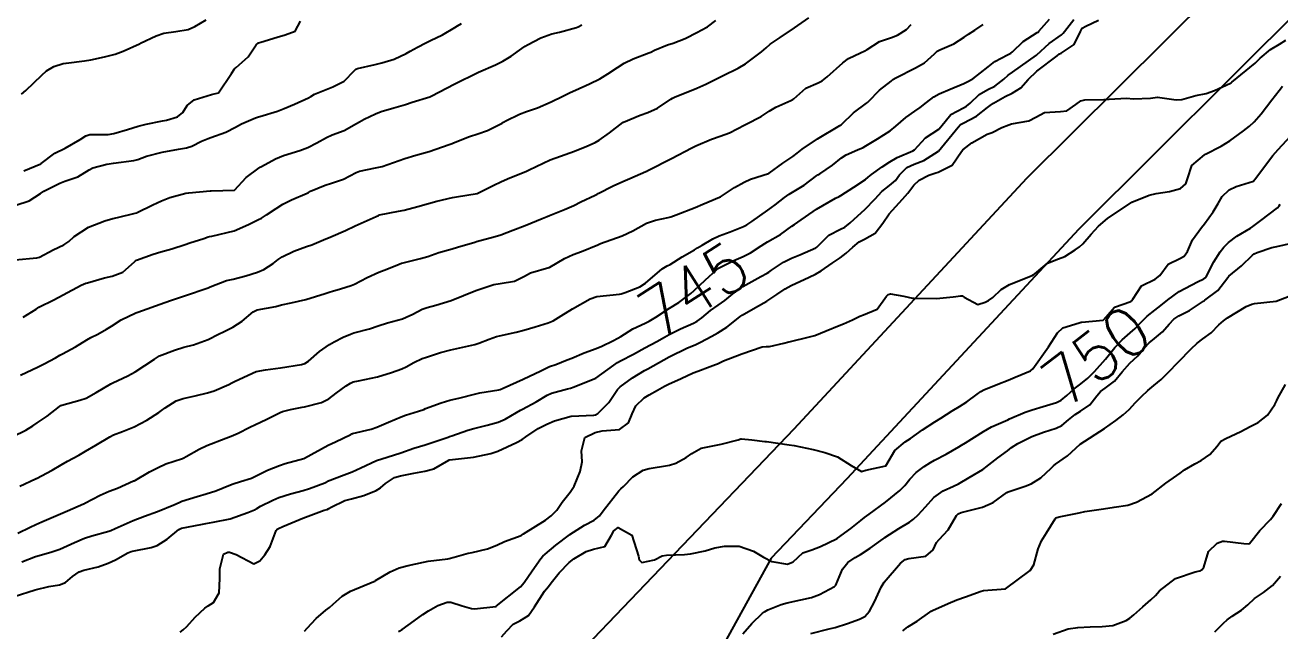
# Model space of a CAD drawing. Header units: metres. Extents: x 318500 to 325275, y 7408834 to 7428799.
# Drawn here: x 322176.2 to 322279.6, y 7417310.6 to 7417360.6 of the extents above; entities that cross this region are included whole.
import ezdxf
from ezdxf.enums import TextEntityAlignment as Align

# ---------------------------------------------------------------- set-up
doc = ezdxf.new("R2010")
doc.units = ezdxf.units.M
doc.header["$MEASUREMENT"] = 0
for name, color, linetype in [('Cotas', 45, 'Continuous'), ('Curvas de Nivel 1m', 11, 'Continuous'), ('Curvas de Nivel 5m', 15, 'Continuous'), ('Vias Primárias', 230, 'Continuous')]:
    doc.layers.add(name, color=color, linetype=linetype)
doc.styles.add('Style-STANDARD', font='STANDARD.shx')

msp = doc.modelspace()

# ---------------------------------------------------------------- linework, layer by layer
at = {"layer": 'Curvas de Nivel 1m', "flags": 128}
for points, elevation in [([(322175.26, 7417313.47), (322176.98, 7417314.03), (322178.12, 7417314.28), (322178.98, 7417314.43), (322179.48, 7417314.63), (322180.06, 7417315.12), (322180.62, 7417315.49), (322181, 7417315.63), (322182.17, 7417315.92), (322183.01, 7417316.21), (322183.6, 7417316.48), (322184.63, 7417317.06), (322184.9, 7417317.18), (322185.02, 7417317.21), (322186.56, 7417317.5), (322187.03, 7417317.66), (322187.86, 7417318.2), (322188.84, 7417319), (322189.05, 7417319.1), (322190.64, 7417319.4), (322191.05, 7417319.47), (322191.67, 7417319.58), (322193.06, 7417319.88), (322194.53, 7417320.4), (322195.07, 7417320.62), (322195.25, 7417320.73), (322195.56, 7417320.92), (322196.58, 7417321.41), (322197.08, 7417321.62), (322198.03, 7417321.94), (322199.09, 7417322.21), (322199.6, 7417322.36), (322200.86, 7417322.84), (322201.03, 7417322.92), (322201.1, 7417322.96), (322202.45, 7417323.49), (322203.11, 7417323.75), (322203.85, 7417324.08), (322205.13, 7417324.67), (322205.22, 7417324.7), (322205.49, 7417324.78), (322207.14, 7417325.32), (322208.21, 7417325.68), (322209.14, 7417325.98), (322211.05, 7417326.61), (322211.15, 7417326.65), (322211.33, 7417326.71), (322212.67, 7417327.18), (322213.16, 7417327.31), (322214.25, 7417327.58), (322215.17, 7417327.84), (322215.74, 7417328.09), (322216.68, 7417328.64), (322216.99, 7417328.82), (322217.18, 7417328.92), (322218.3, 7417329.5), (322219.2, 7417330.06), (322219.57, 7417330.23), (322220.88, 7417330.58), (322221.14, 7417330.65), (322221.21, 7417330.67), (322221.35, 7417330.72), (322223.22, 7417331.47), (322224.69, 7417332.53), (322225.01, 7417332.75), (322225.24, 7417332.88), (322226.31, 7417333.45), (322227.25, 7417333.96), (322228.24, 7417334.49), (322228.89, 7417334.85), (322229.27, 7417335.07), (322230.19, 7417335.54), (322231.28, 7417336), (322231.58, 7417336.15), (322231.96, 7417336.43), (322232.68, 7417337.04), (322233.31, 7417337.47), (322233.86, 7417337.86), (322234.5, 7417338.4), (322235.33, 7417339.01), (322236.82, 7417339.85), (322237.34, 7417340.12), (322237.49, 7417340.21), (322237.69, 7417340.36), (322238.68, 7417341.02), (322239.36, 7417341.35), (322240.05, 7417341.64), (322241.37, 7417342.21), (322241.43, 7417342.25), (322241.5, 7417342.31), (322242.44, 7417343.24), (322243.39, 7417343.73), (322243.75, 7417343.92), (322244.19, 7417344.27), (322244.83, 7417344.84), (322245.41, 7417345.35), (322246.24, 7417346.25), (322246.81, 7417346.86), (322247.44, 7417347.33), (322247.92, 7417347.75), (322248.26, 7417348.22), (322248.85, 7417348.82), (322249.46, 7417349.1), (322250.27, 7417349.39), (322251.46, 7417350.18), (322253.09, 7417352.16), (322253.29, 7417352.37), (322253.51, 7417352.49), (322254.6, 7417353.05), (322255.52, 7417353.77), (322255.72, 7417353.93), (322256.02, 7417354.12), (322256.97, 7417354.67), (322257.54, 7417354.96), (322258.25, 7417355.39), (322258.86, 7417356.08), (322259.57, 7417356.76), (322261.27, 7417358.04), (322261.45, 7417358.18), (322261.58, 7417358.26), (322262.65, 7417358.97), (322263.17, 7417360.02), (322263.33, 7417360.3), (322263.62, 7417360.48), (322264.67, 7417360.96)], 746), ([(322175.4, 7417345.72), (322176.5, 7417346.07), (322177.41, 7417346.67), (322177.7, 7417346.88), (322178.24, 7417347.15), (322179.03, 7417347.54), (322179.43, 7417347.69), (322180.51, 7417348.05), (322181.44, 7417348.63), (322181.75, 7417348.8), (322182.89, 7417349.09), (322183.45, 7417349.17), (322185.11, 7417349.4), (322185.45, 7417349.49), (322186.16, 7417349.75), (322187.46, 7417350.1), (322188.79, 7417350.34), (322189.46, 7417350.45), (322189.9, 7417350.57), (322190.71, 7417350.99), (322191.24, 7417351.22), (322191.47, 7417351.29), (322192.7, 7417351.75), (322193.49, 7417352.15), (322194.01, 7417352.42), (322195.15, 7417352.93), (322195.41, 7417353.01), (322195.5, 7417353.03), (322196.96, 7417353.46), (322197.51, 7417353.68), (322198.36, 7417354.04), (322199.53, 7417354.57), (322199.71, 7417354.68), (322200.03, 7417354.86), (322201.54, 7417355.46), (322202.45, 7417355.93), (322203.32, 7417356.82), (322203.43, 7417356.94), (322203.55, 7417356.99), (322205.03, 7417357.32), (322205.56, 7417357.44), (322206.59, 7417357.74), (322207.57, 7417358.23), (322207.91, 7417358.42), (322208.5, 7417358.75), (322209.21, 7417359.11), (322209.59, 7417359.28), (322210.57, 7417359.75), (322211.6, 7417360.36), (322211.82, 7417360.49), (322212.13, 7417360.7)], 738), ([(322175.55, 7417318.68), (322176.58, 7417319.17), (322177.05, 7417319.41), (322177.53, 7417319.63), (322179.06, 7417320.29), (322179.64, 7417320.54), (322180.98, 7417321.11), (322181.04, 7417321.14), (322181.07, 7417321.15), (322182.34, 7417321.83), (322183.09, 7417322.15), (322183.76, 7417322.4), (322185.1, 7417322.99), (322185.15, 7417323.01), (322185.25, 7417323.06), (322186.42, 7417323.73), (322187.12, 7417324.1), (322187.75, 7417324.39), (322189.13, 7417324.85), (322189.24, 7417324.89), (322189.44, 7417325), (322190.5, 7417325.62), (322191.14, 7417325.92), (322192.7, 7417326.51), (322193.15, 7417326.69), (322193.71, 7417326.94), (322194.68, 7417327.41), (322195.16, 7417327.65), (322196.03, 7417328.05), (322197.18, 7417328.63), (322197.37, 7417328.71), (322198.05, 7417328.89), (322198.99, 7417329.07), (322199.18, 7417329.1), (322200.59, 7417329.45), (322201.19, 7417329.76), (322201.81, 7417330.23), (322202.64, 7417330.83), (322202.98, 7417331.05), (322203.21, 7417331.15), (322203.64, 7417331.24), (322205.22, 7417331.58), (322206.37, 7417331.92), (322207.22, 7417332.23), (322207.58, 7417332.4), (322208.22, 7417332.75), (322208.9, 7417333.08), (322209.24, 7417333.2), (322210.4, 7417333.57), (322211.25, 7417333.8), (322212, 7417333.95), (322213.25, 7417334.24), (322213.58, 7417334.35), (322214.41, 7417334.67), (322215.03, 7417334.89), (322215.26, 7417334.96), (322216.65, 7417335.26), (322217.27, 7417335.41), (322218.2, 7417335.69), (322219.28, 7417336.03), (322219.69, 7417336.19), (322220.36, 7417336.59), (322221.3, 7417337.18), (322222.74, 7417338), (322223.31, 7417338.2), (322225.18, 7417338.39), (322225.31, 7417338.42), (322225.64, 7417338.52), (322226.85, 7417338.98), (322227.32, 7417339.29), (322228.69, 7417340.48), (322229.11, 7417340.71), (322229.35, 7417340.83), (322230.34, 7417341.47), (322231.36, 7417342.05), (322231.61, 7417342.19), (322231.98, 7417342.43), (322232.85, 7417342.95), (322233.38, 7417343.19), (322234.28, 7417343.52), (322235.39, 7417343.95), (322235.68, 7417344.1), (322236.08, 7417344.38), (322237.41, 7417345.31), (322238.01, 7417345.75), (322238.77, 7417346.35), (322239.15, 7417346.62), (322239.43, 7417346.78), (322240.39, 7417347.37), (322241.45, 7417348.16), (322241.53, 7417348.22), (322241.68, 7417348.31), (322242.74, 7417349.02), (322243.47, 7417349.62), (322243.87, 7417349.88), (322244.78, 7417350.27), (322245.27, 7417350.48), (322245.48, 7417350.6), (322246.45, 7417351.2), (322247.5, 7417351.86), (322247.95, 7417352.22), (322248.78, 7417352.94), (322249.52, 7417353.47), (322249.95, 7417353.77), (322250.48, 7417354.19), (322251.08, 7417354.64), (322251.54, 7417354.89), (322252.43, 7417355.28), (322253.55, 7417355.74), (322253.83, 7417355.88), (322254.29, 7417356.14), (322255.57, 7417357.12), (322256.13, 7417357.56), (322257.16, 7417358.1), (322257.44, 7417358.24), (322257.58, 7417358.37), (322258.46, 7417359.22), (322259.61, 7417359.94), (322259.68, 7417359.99), (322259.75, 7417360.07), (322260.62, 7417361.06)], 744), ([(322175.76, 7417331.72), (322177.22, 7417332.4), (322177.73, 7417332.65), (322178.66, 7417333.15), (322179.02, 7417333.35), (322179.23, 7417333.46), (322180.32, 7417334.04), (322181.25, 7417334.61), (322181.56, 7417334.8), (322182.14, 7417335.1), (322182.86, 7417335.49), (322183.27, 7417335.75), (322184.08, 7417336.27), (322185.29, 7417336.84), (322185.44, 7417336.9), (322185.83, 7417337.05), (322187.3, 7417337.56), (322188.13, 7417337.85), (322189.3, 7417338.24), (322191.24, 7417338.92), (322191.31, 7417338.94), (322191.4, 7417338.98), (322192.77, 7417339.5), (322193.32, 7417339.63), (322194.36, 7417339.9), (322195.33, 7417340.2), (322195.83, 7417340.41), (322196.6, 7417340.91), (322197.01, 7417341.24), (322197.35, 7417341.46), (322198.32, 7417341.93), (322199.36, 7417342.3), (322199.79, 7417342.44), (322200.76, 7417342.85), (322201.37, 7417343.11), (322202.58, 7417343.63), (322203.38, 7417344.01), (322205.09, 7417344.79), (322205.3, 7417344.88), (322205.39, 7417344.92), (322206.95, 7417345.22), (322207.4, 7417345.32), (322208.53, 7417345.62), (322209.41, 7417345.86), (322210.1, 7417346.04), (322211.41, 7417346.35), (322211.72, 7417346.4), (322213.42, 7417346.68), (322214.75, 7417347.34), (322215.44, 7417347.68), (322216.12, 7417347.97), (322217.45, 7417348.5), (322217.54, 7417348.54), (322217.72, 7417348.63), (322219.46, 7417349.45), (322220.29, 7417349.76), (322221.47, 7417350.17), (322222.46, 7417350.57), (322223.15, 7417350.88), (322223.48, 7417351.07), (322224.34, 7417351.68), (322225.43, 7417352.52), (322225.47, 7417352.55), (322225.5, 7417352.56), (322226.87, 7417353.14), (322227.51, 7417353.37), (322228.3, 7417353.71), (322229.4, 7417354.47), (322229.53, 7417354.55), (322229.69, 7417354.63), (322231.54, 7417355.36), (322232.29, 7417355.68), (322233.55, 7417356.32), (322233.72, 7417356.42), (322234.94, 7417357.02), (322235.56, 7417357.37), (322236.88, 7417358.37), (322237.25, 7417358.7), (322237.59, 7417358.99), (322238.42, 7417359.53), (322239.61, 7417360.34), (322240.77, 7417361.17)], 741), ([(322175.85, 7417354.86), (322176.2, 7417355.18), (322177.54, 7417356.43), (322177.92, 7417356.78), (322178.52, 7417357.15), (322179.3, 7417357.39), (322179.55, 7417357.43), (322181.05, 7417357.62), (322181.56, 7417357.71), (322182.7, 7417357.95), (322183.57, 7417358.17), (322184.24, 7417358.41), (322185.58, 7417359.02), (322185.61, 7417359.03), (322185.66, 7417359.06), (322186.96, 7417359.67), (322187.59, 7417359.89), (322188.57, 7417360.04), (322189.6, 7417360.21), (322190.16, 7417360.44), (322191.07, 7417360.99)], 736), ([(322176.06, 7417348.56), (322177.45, 7417349.14), (322177.49, 7417349.16), (322178.6, 7417350.01), (322179.46, 7417350.43), (322180.7, 7417351.12), (322181.15, 7417351.44), (322181.48, 7417351.54), (322183.01, 7417351.55), (322183.48, 7417351.62), (322184.6, 7417351.96), (322185.49, 7417352.23), (322186.14, 7417352.4), (322187.49, 7417352.66), (322187.8, 7417352.72), (322188.71, 7417353.01), (322189.15, 7417353.36), (322189.51, 7417353.93), (322190.1, 7417354.41), (322191.53, 7417354.85), (322191.64, 7417354.87), (322192.1, 7417354.97), (322193.17, 7417356.58), (322193.42, 7417356.95), (322193.48, 7417357.02), (322193.55, 7417357.07), (322194.56, 7417357.94), (322195.2, 7417358.93), (322195.41, 7417359.1), (322195.58, 7417359.16), (322196.94, 7417359.56), (322197.59, 7417359.76), (322198.42, 7417360.06), (322198.85, 7417360.88)], 737), ([(322175.14, 7417326.65), (322176.2, 7417327.17), (322176.79, 7417327.54), (322177.16, 7417327.77), (322177.98, 7417328.34), (322179, 7417329.14), (322179.1, 7417329.22), (322179.18, 7417329.25), (322180.67, 7417329.64), (322181.19, 7417329.82), (322182.02, 7417330.27), (322183.21, 7417330.99), (322183.27, 7417331.02), (322183.4, 7417331.08), (322184.62, 7417331.66), (322185.22, 7417331.98), (322186.82, 7417333.04), (322187.06, 7417333.2), (322187.23, 7417333.29), (322188.47, 7417333.78), (322189.25, 7417334.01), (322190.03, 7417334.21), (322191.26, 7417334.66), (322191.47, 7417334.76), (322191.89, 7417334.97), (322192.8, 7417335.42), (322193.27, 7417335.67), (322194.05, 7417336.17), (322194.95, 7417336.93), (322195.29, 7417337.08), (322196.82, 7417337.38), (322197.3, 7417337.5), (322198.09, 7417337.68), (322199.3, 7417337.95), (322200.91, 7417338.45), (322201.31, 7417338.58), (322201.5, 7417338.64), (322202.17, 7417338.83), (322203.04, 7417339.09), (322203.32, 7417339.21), (322204.36, 7417339.77), (322205.33, 7417340.19), (322205.77, 7417340.35), (322206.8, 7417340.77), (322207.18, 7417340.93), (322207.34, 7417340.98), (322208.77, 7417341.32), (322209.35, 7417341.5), (322210.27, 7417341.81), (322211.36, 7417342.12), (322211.82, 7417342.25), (322213.25, 7417342.68), (322213.37, 7417342.72), (322214.91, 7417343.13), (322215.38, 7417343.28), (322216.38, 7417343.65), (322217.38, 7417344.04), (322218.78, 7417344.61), (322219.2, 7417344.79), (322219.39, 7417344.87), (322220.63, 7417345.36), (322221.41, 7417345.7), (322221.99, 7417345.99), (322223.15, 7417346.55), (322223.33, 7417346.64), (322223.42, 7417346.69), (322224.65, 7417347.31), (322225.44, 7417347.67), (322226.03, 7417347.92), (322227.35, 7417348.5), (322227.42, 7417348.53), (322227.45, 7417348.55), (322227.56, 7417348.61), (322229.46, 7417349.56), (322231.14, 7417350.45), (322231.35, 7417350.56), (322231.47, 7417350.62), (322232.75, 7417351.16), (322233.48, 7417351.4), (322234.23, 7417351.67), (322235.5, 7417352.33), (322235.6, 7417352.39), (322236.85, 7417353.03), (322237.52, 7417353.47), (322238.07, 7417353.8), (322239.29, 7417354.34), (322239.45, 7417354.42), (322239.53, 7417354.49), (322240.52, 7417355.36), (322241.55, 7417355.81), (322241.89, 7417355.97), (322242.3, 7417356.3), (322243.57, 7417357.46), (322244.05, 7417357.8), (322245.04, 7417358.27), (322245.4, 7417358.44), (322245.58, 7417358.56), (322246.62, 7417359.21), (322247.6, 7417359.55), (322248.1, 7417359.73), (322248.83, 7417360.21), (322249.22, 7417360.6)], 742), ([(322175.34, 7417341.22), (322177.13, 7417341.37), (322177.34, 7417341.43), (322178.46, 7417342.04), (322179.36, 7417342.46), (322179.77, 7417342.72), (322180.2, 7417343.13), (322181.38, 7417343.91), (322182.72, 7417344.42), (322183.39, 7417344.61), (322183.76, 7417344.7), (322185.24, 7417345.06), (322185.36, 7417345.1), (322185.39, 7417345.11), (322186.69, 7417345.75), (322187.41, 7417346.09), (322188.08, 7417346.35), (322189.42, 7417346.71), (322189.66, 7417346.75), (322191.42, 7417346.91), (322191.49, 7417346.91), (322193.42, 7417346.95), (322194.39, 7417347.99), (322195.45, 7417348.8), (322195.53, 7417348.84), (322195.65, 7417348.92), (322196.81, 7417349.55), (322197.46, 7417349.8), (322198.81, 7417350.23), (322199.47, 7417350.48), (322200.21, 7417350.86), (322201.01, 7417351.31), (322201.48, 7417351.51), (322202.45, 7417351.87), (322203.49, 7417352.45), (322203.72, 7417352.59), (322204.12, 7417352.81), (322205.04, 7417353.26), (322205.51, 7417353.44), (322206.56, 7417353.73), (322207.52, 7417354.02), (322208.08, 7417354.2), (322209.53, 7417354.65), (322209.59, 7417354.68), (322209.7, 7417354.74), (322211.54, 7417355.7), (322213.55, 7417356.68), (322214.94, 7417357.28), (322215.56, 7417357.59), (322216.23, 7417357.99), (322217.12, 7417358.64), (322217.39, 7417358.82), (322217.58, 7417358.94), (322218.69, 7417359.52), (322219.6, 7417359.83), (322220.21, 7417359.98), (322221.61, 7417360.36), (322221.76, 7417360.42), (322222.05, 7417360.57)], 739), ([(322175.71, 7417322.56), (322177, 7417323.16), (322177.07, 7417323.19), (322177.1, 7417323.2), (322178.38, 7417323.88), (322179.12, 7417324.31), (322179.64, 7417324.61), (322180.57, 7417325.12), (322181.13, 7417325.44), (322181.98, 7417325.94), (322183.15, 7417326.63), (322183.44, 7417326.78), (322184.19, 7417327.07), (322184.88, 7417327.33), (322185.16, 7417327.45), (322186.2, 7417328.01), (322187.17, 7417328.63), (322187.41, 7417328.8), (322187.71, 7417329.02), (322188.61, 7417329.59), (322189.19, 7417329.79), (322190.19, 7417330), (322191.2, 7417330.24), (322191.75, 7417330.42), (322192.94, 7417330.95), (322193.21, 7417331.08), (322193.48, 7417331.21), (322195.22, 7417332), (322195.97, 7417332.16), (322197.22, 7417332.3), (322198.94, 7417332.59), (322199.23, 7417332.68), (322199.52, 7417332.87), (322200.44, 7417333.66), (322201.25, 7417334.25), (322201.63, 7417334.46), (322202.37, 7417334.83), (322202.99, 7417335.1), (322203.27, 7417335.19), (322204.54, 7417335.54), (322205.27, 7417335.78), (322206.05, 7417336.01), (322207.28, 7417336.36), (322207.57, 7417336.48), (322208.12, 7417336.75), (322208.9, 7417337.14), (322209.3, 7417337.29), (322210.03, 7417337.47), (322211.3, 7417337.85), (322213.31, 7417338.68), (322214.8, 7417339.19), (322215.32, 7417339.27), (322216.5, 7417339.46), (322217.33, 7417339.87), (322217.82, 7417340.13), (322219.34, 7417340.57), (322219.36, 7417340.58), (322219.41, 7417340.6), (322220.62, 7417341.32), (322221.36, 7417341.65), (322222.03, 7417341.9), (322223.37, 7417342.46), (322223.43, 7417342.49), (322223.6, 7417342.55), (322225.38, 7417343.2), (322226.28, 7417343.61), (322227.39, 7417344.23), (322228.13, 7417344.49), (322229.18, 7417344.69), (322229.39, 7417344.75), (322229.84, 7417344.91), (322231.41, 7417345.53), (322232.04, 7417345.81), (322233.42, 7417346.39), (322233.49, 7417346.42), (322234.66, 7417347.17), (322235.44, 7417347.62), (322235.96, 7417347.86), (322237.45, 7417348.33), (322237.47, 7417348.34), (322237.51, 7417348.36), (322238.63, 7417349.18), (322239.47, 7417349.74), (322239.81, 7417350), (322240.22, 7417350.33), (322241.49, 7417351.19), (322243.34, 7417352.28), (322243.44, 7417352.34), (322243.5, 7417352.39), (322244.45, 7417353.34), (322245.53, 7417354.12), (322245.61, 7417354.18), (322245.69, 7417354.26), (322246.6, 7417355.19), (322247.56, 7417355.95), (322247.71, 7417356.07), (322247.94, 7417356.22), (322249.57, 7417357.05), (322250.32, 7417357.45), (322251.14, 7417358.18), (322251.36, 7417358.4), (322251.59, 7417358.53), (322252.74, 7417359.02), (322253.6, 7417359.56), (322253.95, 7417359.8), (322254.48, 7417360.14), (322255.15, 7417360.6)], 743), ([(322188.93, 7417310.53), (322189.2, 7417310.73), (322189.48, 7417310.99), (322190.17, 7417311.76), (322190.96, 7417312.51), (322191.24, 7417312.69), (322191.68, 7417312.96), (322192.16, 7417313.78), (322192.21, 7417314.96), (322192.21, 7417315.75), (322192.51, 7417316.96), (322192.86, 7417317.11), (322193.02, 7417317.11), (322193.55, 7417316.94), (322195.01, 7417316.15), (322195.52, 7417316.4), (322195.92, 7417316.91), (322196.36, 7417317.58), (322196.86, 7417318.9), (322196.94, 7417319.01), (322197.05, 7417319.08), (322197.4, 7417319.24), (322199.06, 7417319.93), (322200.81, 7417320.58), (322201.07, 7417320.65), (322201.2, 7417320.71), (322201.39, 7417320.84), (322202.53, 7417321.37), (322203.08, 7417321.52), (322204.09, 7417321.8), (322205.09, 7417322.21), (322205.46, 7417322.42), (322205.86, 7417322.78), (322206.61, 7417323.27), (322207.11, 7417323.42), (322208.22, 7417323.64), (322209.12, 7417323.81), (322209.85, 7417324), (322211.1, 7417324.71), (322211.13, 7417324.73), (322211.15, 7417324.73), (322213.13, 7417324.95), (322214.57, 7417325.24), (322215.14, 7417325.44), (322216.68, 7417326.17), (322217.15, 7417326.42), (322217.45, 7417326.63), (322218.47, 7417327.3), (322219.17, 7417327.67), (322219.82, 7417327.95), (322221.18, 7417328.32), (322223.05, 7417328.42), (322223.18, 7417328.45), (322223.37, 7417328.55), (322224.28, 7417329.45), (322225, 7417330.52), (322225.21, 7417330.75), (322226.25, 7417331.48), (322227.23, 7417332.08), (322227.5, 7417332.23), (322227.93, 7417332.49), (322229.25, 7417333.22), (322230.77, 7417333.97), (322231.26, 7417334.16), (322231.45, 7417334.24), (322231.84, 7417334.43), (322232.78, 7417334.91), (322233.27, 7417335.19), (322234.03, 7417335.66), (322234.95, 7417336.4), (322235.13, 7417336.55), (322235.29, 7417336.66), (322236.39, 7417337.29), (322237.31, 7417337.81), (322237.65, 7417338.02), (322238.13, 7417338.35), (322238.84, 7417338.82), (322239.33, 7417339.1), (322240.8, 7417339.78), (322241.34, 7417340.02), (322241.79, 7417340.3), (322242.71, 7417340.93), (322243.36, 7417341.39), (322243.87, 7417341.77), (322244.4, 7417342.27), (322244.94, 7417342.7), (322245.38, 7417342.93), (322246.24, 7417343.4), (322246.88, 7417344.24), (322247.41, 7417345.01), (322248.51, 7417346.21), (322248.93, 7417346.71), (322249.44, 7417347.36), (322249.87, 7417347.77), (322250.67, 7417348.19), (322251.25, 7417348.39), (322251.45, 7417348.44), (322252.61, 7417349.02), (322253.38, 7417350.15), (322253.48, 7417350.29), (322254.22, 7417350.87), (322255.49, 7417351.56), (322255.9, 7417351.71), (322256.7, 7417352.11), (322257.26, 7417352.35), (322257.5, 7417352.42), (322258.91, 7417352.67), (322259.51, 7417352.98), (322260.22, 7417353.36), (322261.52, 7417353.44), (322262.06, 7417353.5), (322262.79, 7417354.03), (322263.22, 7417354.33), (322263.54, 7417354.4), (322265.1, 7417354.44), (322265.54, 7417354.47), (322266.97, 7417354.53), (322267.54, 7417354.49), (322268.96, 7417354.53), (322269.54, 7417354.61), (322271.07, 7417354.39), (322271.54, 7417354.42), (322272.68, 7417354.76), (322273.55, 7417354.92), (322274.24, 7417355.18), (322275.56, 7417355.78), (322275.61, 7417355.81), (322275.67, 7417355.86), (322277.58, 7417357.42), (322277.79, 7417357.61), (322278.01, 7417357.83), (322278.85, 7417358.56), (322279.6, 7417359), (322280.1, 7417359.31)], 747), ([(322199.2, 7417310.6), (322199.42, 7417310.86), (322200.15, 7417311.65), (322200.96, 7417312.33), (322201.25, 7417312.56), (322201.55, 7417312.83), (322202.31, 7417313.5), (322202.98, 7417313.9), (322204.9, 7417314.7), (322204.99, 7417314.74), (322205.06, 7417314.79), (322206.27, 7417315.5), (322207.01, 7417315.82), (322207.73, 7417316.03), (322209.01, 7417316.31), (322209.38, 7417316.37), (322211.02, 7417316.58), (322211.13, 7417316.6), (322211.53, 7417316.7), (322212.68, 7417317.03), (322213.03, 7417317.1), (322214.29, 7417317.4), (322215.04, 7417317.7), (322215.69, 7417318), (322217.05, 7417318.49), (322217.13, 7417318.55), (322217.25, 7417318.63), (322219.06, 7417319.76), (322219.54, 7417320.12), (322220, 7417320.59), (322220.43, 7417321.24), (322221.09, 7417322.06), (322221.44, 7417322.57), (322221.91, 7417323.78), (322222.1, 7417324.57), (322222.04, 7417325.46), (322222.31, 7417326.56), (322223.16, 7417326.98), (322223.73, 7417327.11), (322225.17, 7417327.24), (322225.9, 7417327.78), (322226.2, 7417328.51), (322226.51, 7417329.18), (322227.2, 7417329.84), (322227.61, 7417330.09), (322228.3, 7417330.48), (322228.89, 7417330.8), (322229.22, 7417330.96), (322230.25, 7417331.43), (322231.23, 7417331.9), (322231.62, 7417332.05), (322232.63, 7417332.43), (322233.09, 7417332.58), (322233.24, 7417332.64), (322233.73, 7417332.9), (322235.25, 7417333.48), (322236.93, 7417334.04), (322237.26, 7417334.08), (322237.54, 7417334.08), (322238.72, 7417334.35), (322239.14, 7417334.46), (322239.26, 7417334.49), (322240.73, 7417334.85), (322241.27, 7417334.99), (322242.2, 7417335.37), (322243.28, 7417335.8), (322243.63, 7417335.93), (322244.38, 7417336.27), (322244.99, 7417336.57), (322245.3, 7417336.68), (322246.41, 7417337.14), (322247.19, 7417338.23), (322247.32, 7417338.36), (322247.51, 7417338.42), (322248.6, 7417338.21), (322249.32, 7417338.06), (322249.47, 7417338.05), (322251.32, 7417338.04), (322252.67, 7417338.16), (322253.32, 7417338.25), (322253.42, 7417338.25), (322253.6, 7417338.15), (322254.72, 7417337.54), (322255.31, 7417337.72), (322255.59, 7417337.85), (322255.95, 7417338.11), (322256.65, 7417338.78), (322257.33, 7417339.17), (322259.19, 7417339.93), (322259.34, 7417340.01), (322259.41, 7417340.07), (322260.45, 7417340.95), (322261.36, 7417341.29), (322261.9, 7417341.5), (322262.74, 7417342.03), (322263.1, 7417342.29), (322263.38, 7417342.53), (322264.07, 7417343.33), (322264.67, 7417344), (322265.41, 7417344.61), (322267.42, 7417345.96), (322268.84, 7417346.54), (322269.43, 7417346.68), (322270.51, 7417346.85), (322271.44, 7417347.1), (322271.87, 7417347.48), (322272.01, 7417347.9), (322272.37, 7417348.99), (322273.4, 7417349.88), (322273.48, 7417349.92), (322274.78, 7417350.58), (322275.49, 7417351.02), (322276.61, 7417351.84), (322277.11, 7417352.23), (322277.51, 7417352.6), (322278.09, 7417353.26), (322278.53, 7417353.82), (322278.96, 7417354.39), (322279.55, 7417355.17), (322279.83, 7417355.54)], 748), ([(322206.94, 7417310.58), (322207.06, 7417310.64), (322207.24, 7417310.76), (322208.24, 7417311.46), (322208.96, 7417311.98), (322209.41, 7417312.29), (322210.19, 7417312.72), (322210.97, 7417313), (322211.27, 7417313), (322212.19, 7417312.69), (322212.97, 7417312.47), (322213.2, 7417312.45), (322214.97, 7417312.64), (322214.99, 7417312.64), (322215.01, 7417312.66), (322216.99, 7417314.26), (322217.3, 7417314.63), (322217.96, 7417315.57), (322218.68, 7417316.61), (322218.84, 7417316.79), (322219.03, 7417316.95), (322219.92, 7417317.71), (322221.05, 7417318.56), (322221.08, 7417318.58), (322222.28, 7417319.35), (322223.07, 7417319.76), (322223.51, 7417320.11), (322223.83, 7417320.54), (322225.1, 7417322.18), (322225.27, 7417322.35), (322225.49, 7417322.52), (322226.28, 7417323.34), (322227.12, 7417323.87), (322227.61, 7417324.01), (322229.13, 7417324.26), (322229.3, 7417324.29), (322229.81, 7417324.46), (322230.67, 7417324.91), (322231.14, 7417325.25), (322231.9, 7417325.68), (322233.15, 7417325.95), (322233.55, 7417326.02), (322234.94, 7417326.39), (322235.16, 7417326.45), (322235.23, 7417326.46), (322236.09, 7417326.38), (322237.16, 7417326.25), (322237.28, 7417326.23), (322239.15, 7417325.97), (322239.58, 7417325.91), (322241.15, 7417325.59), (322242.1, 7417325.34), (322243.14, 7417324.97), (322244.27, 7417324.27), (322245.12, 7417323.76), (322245.49, 7417323.89), (322247.13, 7417324.23), (322247.88, 7417325.49), (322248.72, 7417326.21), (322249.16, 7417326.49), (322250.15, 7417327.21), (322251.18, 7417327.86), (322251.66, 7417328.17), (322252.59, 7417328.76), (322253.19, 7417329.12), (322253.82, 7417329.52), (322254.66, 7417330.13), (322254.97, 7417330.37), (322255.22, 7417330.51), (322256.36, 7417330.97), (322257.23, 7417331.31), (322257.79, 7417331.54), (322259.06, 7417332.07), (322259.24, 7417332.22), (322260.55, 7417334.05), (322261.28, 7417335.19), (322261.72, 7417335.6), (322263.07, 7417336.02), (322263.24, 7417336.07), (322263.29, 7417336.09), (322265.04, 7417336.25), (322265.3, 7417336.52), (322265.99, 7417337.3), (322267.32, 7417337.79), (322267.43, 7417337.85), (322267.51, 7417337.96), (322268.2, 7417339.08), (322269.34, 7417339.62), (322269.73, 7417339.93), (322270.42, 7417340.86), (322271.36, 7417341.33), (322271.74, 7417341.53), (322272.01, 7417341.9), (322272.43, 7417342.85), (322273.16, 7417343.88), (322273.4, 7417344.17), (322274.12, 7417345.16), (322274.53, 7417345.87), (322274.86, 7417346.44), (322275.44, 7417346.99), (322276.03, 7417347.26), (322277.45, 7417347.71), (322277.51, 7417347.77), (322277.55, 7417347.83), (322278.36, 7417348.92), (322279.05, 7417349.81), (322279.25, 7417350.05), (322279.49, 7417350.32), (322280.85, 7417351.79)], 749), ([(322235.33, 7417310.38), (322236.09, 7417311.24), (322236.97, 7417312.1), (322237.12, 7417312.21), (322237.41, 7417312.36), (322238.51, 7417312.81), (322238.98, 7417312.94), (322240.13, 7417313.18), (322240.99, 7417313.39), (322241.67, 7417313.62), (322242.89, 7417314.28), (322243, 7417314.41), (322243.56, 7417315.73), (322243.99, 7417316.27), (322244.6, 7417316.69), (322245.03, 7417316.93), (322245.84, 7417317.44), (322246.9, 7417318.23), (322246.99, 7417318.29), (322247.05, 7417318.34), (322248.21, 7417319.06), (322249.07, 7417319.6), (322249.42, 7417319.85), (322249.8, 7417320.19), (322250.41, 7417320.87), (322251.09, 7417321.63), (322251.85, 7417322.17), (322252.7, 7417322.56), (322253.11, 7417322.76), (322253.99, 7417323.27), (322255.13, 7417323.93), (322255.24, 7417324.01), (322255.38, 7417324.12), (322256.36, 7417324.89), (322257.15, 7417325.48), (322257.5, 7417325.75), (322258.01, 7417326.09), (322259.17, 7417326.66), (322260.12, 7417327), (322261.17, 7417327.34), (322261.64, 7417327.57), (322262.2, 7417328.03), (322262.74, 7417328.47), (322263.19, 7417328.74), (322263.94, 7417329.26), (322264.54, 7417330), (322264.84, 7417330.37), (322265.22, 7417330.65), (322265.99, 7417331.21), (322266.61, 7417331.97), (322267.25, 7417332.69), (322267.92, 7417333.29), (322268.46, 7417333.95), (322268.83, 7417334.38), (322269.27, 7417334.74), (322269.94, 7417335.27), (322270.48, 7417335.92), (322270.88, 7417336.33), (322271.3, 7417336.6), (322272.17, 7417337.04), (322273.32, 7417337.8), (322273.37, 7417337.83), (322273.44, 7417337.88), (322274.51, 7417338.69), (322275.34, 7417339.77), (322275.42, 7417339.86), (322276.47, 7417340.72), (322277.37, 7417341.6), (322277.49, 7417341.7), (322277.76, 7417341.82), (322278.95, 7417342.23), (322279.38, 7417342.32), (322280.57, 7417342.6)], 751), ([(322240.94, 7417310.43), (322242.45, 7417310.79), (322242.95, 7417310.92), (322243.98, 7417311.25), (322244.96, 7417311.59), (322245.4, 7417311.82), (322245.79, 7417312.25), (322246.2, 7417313.02), (322246.75, 7417314.23), (322247, 7417314.65), (322248.35, 7417316.21), (322248.72, 7417316.51), (322249.03, 7417316.6), (322250.43, 7417316.78), (322251.04, 7417317.32), (322251.3, 7417317.92), (322251.52, 7417318.17), (322252.28, 7417318.95), (322252.95, 7417320.15), (322253.08, 7417320.29), (322253.33, 7417320.4), (322255.09, 7417320.82), (322255.98, 7417321.22), (322257.1, 7417322.03), (322257.22, 7417322.1), (322258.63, 7417322.55), (322259.11, 7417322.75), (322259.92, 7417323.26), (322260.77, 7417324.05), (322260.95, 7417324.23), (322261.13, 7417324.37), (322262.12, 7417325.05), (322263.16, 7417326.02), (322265.17, 7417327.3), (322266.09, 7417327.98), (322266.71, 7417328.45), (322267.19, 7417328.89), (322267.71, 7417329.45), (322268.2, 7417329.95), (322268.72, 7417330.44), (322269.22, 7417330.86), (322269.82, 7417331.34), (322270.4, 7417331.92), (322271.25, 7417332.82), (322272.31, 7417333.89), (322272.79, 7417334.36), (322273.27, 7417334.71), (322273.96, 7417335.2), (322274.58, 7417335.87), (322274.96, 7417336.2), (322275.3, 7417336.44), (322276.84, 7417337.36), (322277.32, 7417337.57), (322277.53, 7417337.61), (322279.32, 7417337.8), (322280.75, 7417338.36)], 752), ([(322248.53, 7417310.63), (322248.95, 7417310.97), (322249.72, 7417311.44), (322250.77, 7417312.18), (322250.88, 7417312.27), (322250.97, 7417312.31), (322252.26, 7417312.89), (322252.99, 7417313.19), (322253.69, 7417313.44), (322255, 7417313.91), (322255.17, 7417313.95), (322257, 7417314.1), (322259.02, 7417315.6), (322259.32, 7417316.07), (322259.7, 7417317.4), (322259.97, 7417318.06), (322260.39, 7417318.72), (322261.08, 7417319.87), (322261.16, 7417319.96), (322261.42, 7417320.04), (322262.81, 7417320.3), (322263.08, 7417320.36), (322263.53, 7417320.46), (322265.09, 7417320.7), (322265.95, 7417320.84), (322267.09, 7417320.99), (322267.81, 7417321.24), (322269.1, 7417321.94), (322270.23, 7417322.81), (322271.12, 7417323.45), (322271.39, 7417323.64), (322271.75, 7417323.9), (322272.61, 7417324.41), (322273.14, 7417324.68), (322273.85, 7417325.17), (322274.45, 7417325.87), (322274.75, 7417326.28), (322275.17, 7417326.49), (322276.4, 7417327.07), (322277.18, 7417327.49), (322277.84, 7417327.82), (322278.6, 7417328.4), (322279.2, 7417329.29), (322279.38, 7417329.62), (322279.46, 7417329.8), (322280.08, 7417330.94)], 753), ([(322260.94, 7417310.36), (322262.17, 7417310.81), (322262.95, 7417310.92), (322263.99, 7417310.97), (322264.96, 7417310.99), (322265.85, 7417311.09), (322266.96, 7417311.49), (322267.25, 7417311.67), (322267.58, 7417311.95), (322268.32, 7417312.61), (322268.99, 7417313.19), (322269.37, 7417313.56), (322269.7, 7417313.93), (322271.01, 7417314.95), (322272.63, 7417315.5), (322273.02, 7417315.59), (322273.21, 7417315.69), (322273.36, 7417315.88), (322273.73, 7417317.18), (322274.46, 7417317.87), (322274.89, 7417318.03), (322275.05, 7417318.04), (322276.65, 7417317.84), (322277.05, 7417317.8), (322277.08, 7417317.8), (322277.11, 7417317.83), (322277.97, 7417318.91), (322278.86, 7417319.8), (322279.08, 7417320.1), (322279.76, 7417321.13)], 754)]:
    msp.add_lwpolyline(points, dxfattribs=dict(at, elevation=elevation))
at = {"layer": 'Curvas de Nivel 5m', "flags": 128}
for points, elevation in [([(322175.87, 7417316.32), (322177.01, 7417316.76), (322177.32, 7417316.85), (322178.36, 7417317.14), (322178.86, 7417317.3), (322179.02, 7417317.36), (322180.22, 7417317.93), (322181.04, 7417318.28), (322181.66, 7417318.48), (322183.05, 7417318.86), (322183.21, 7417318.91), (322183.58, 7417319.07), (322185.06, 7417319.74), (322186, 7417320.1), (322187.06, 7417320.47), (322188.41, 7417321.01), (322188.85, 7417321.22), (322189.07, 7417321.32), (322190.35, 7417321.72), (322191.08, 7417321.93), (322191.87, 7417322.18), (322193.1, 7417322.67), (322193.3, 7417322.74), (322193.92, 7417322.94), (322194.81, 7417323.22), (322195.11, 7417323.35), (322196.15, 7417323.87), (322197.12, 7417324.27), (322197.59, 7417324.42), (322199.13, 7417324.84), (322199.15, 7417324.85), (322199.18, 7417324.87), (322201.14, 7417325.93), (322201.75, 7417326.22), (322203.01, 7417326.82), (322203.1, 7417326.87), (322203.15, 7417326.89), (322204.7, 7417327.26), (322205.16, 7417327.41), (322206.11, 7417327.83), (322207.17, 7417328.27), (322207.52, 7417328.41), (322208.6, 7417328.75), (322209.03, 7417328.89), (322209.18, 7417328.95), (322210.47, 7417329.44), (322211.19, 7417329.64), (322212.04, 7417329.85), (322213.2, 7417330.15), (322213.64, 7417330.24), (322215.21, 7417330.51), (322215.32, 7417330.54), (322215.58, 7417330.65), (322217.22, 7417331.37), (322218.69, 7417332.07), (322219.23, 7417332.35), (322219.4, 7417332.42), (322219.92, 7417332.59), (322220.86, 7417332.96), (322221.24, 7417333.12), (322222.26, 7417333.55), (322223.25, 7417333.9), (322223.71, 7417334.09), (322224.62, 7417334.53), (322225.04, 7417334.75), (322225.27, 7417334.89), (322226.27, 7417335.52), (322227.28, 7417335.99), (322227.62, 7417336.16), (322228.15, 7417336.49), (322229.3, 7417337.22), (322230.06, 7417337.71), (322231.04, 7417338.44), (322231.32, 7417338.69), (322232.23, 7417339.53), (322233.19, 7417340.42), (322233.27, 7417340.49), (322233.34, 7417340.53), (322234.6, 7417341.15), (322235.36, 7417341.48), (322235.96, 7417341.78), (322236.86, 7417342.37), (322237.16, 7417342.57), (322237.38, 7417342.7), (322238.43, 7417343.3), (322239.39, 7417343.98), (322239.6, 7417344.14), (322239.86, 7417344.33), (322241.41, 7417345.4), (322242.99, 7417346.29), (322243.27, 7417346.43), (322243.42, 7417346.51), (322244.5, 7417347.2), (322245.44, 7417347.84), (322245.68, 7417348.03), (322245.94, 7417348.25), (322246.82, 7417348.87), (322247.47, 7417349.29), (322248.05, 7417349.64), (322249.36, 7417350.2), (322249.48, 7417350.28), (322250.41, 7417351.27), (322251.5, 7417351.99), (322251.67, 7417352.18), (322252.48, 7417353.2), (322253.52, 7417353.75), (322253.79, 7417353.88), (322254.07, 7417354.14), (322254.82, 7417354.85), (322255.55, 7417355.24), (322256.13, 7417355.54), (322256.86, 7417356.11), (322257.23, 7417356.44), (322257.57, 7417356.69), (322259.54, 7417358.07), (322259.56, 7417358.09), (322259.58, 7417358.11), (322260.6, 7417359.05), (322261.61, 7417359.77), (322261.75, 7417359.89), (322261.86, 7417360.04), (322262.63, 7417361.03)], 745), ([(322175.98, 7417336.48), (322177.06, 7417337.16), (322177.29, 7417337.3), (322178.52, 7417337.93), (322179.3, 7417338.33), (322180.77, 7417339.12), (322181.15, 7417339.28), (322181.31, 7417339.33), (322182.69, 7417339.72), (322183.32, 7417339.88), (322184.2, 7417340.2), (322185.18, 7417341.06), (322185.26, 7417341.14), (322185.34, 7417341.2), (322186.7, 7417341.69), (322187.35, 7417341.88), (322188.24, 7417342.13), (322189.36, 7417342.48), (322189.75, 7417342.61), (322190.88, 7417342.98), (322191.25, 7417343.11), (322191.37, 7417343.13), (322191.55, 7417343.16), (322193.38, 7417343.61), (322194.57, 7417344.12), (322195.39, 7417344.53), (322195.64, 7417344.66), (322196.06, 7417344.91), (322196.86, 7417345.44), (322197.4, 7417345.79), (322198.13, 7417346.17), (322199.42, 7417346.72), (322199.51, 7417346.77), (322199.7, 7417346.87), (322200.91, 7417347.37), (322201.43, 7417347.53), (322202.4, 7417347.86), (322203.44, 7417348.41), (322203.73, 7417348.53), (322205.05, 7417348.8), (322205.45, 7417348.88), (322205.59, 7417348.92), (322207.46, 7417349.56), (322208.38, 7417349.84), (322209.46, 7417350.15), (322211.13, 7417350.72), (322211.37, 7417350.81), (322211.47, 7417350.86), (322212.79, 7417351.39), (322213.48, 7417351.6), (322214.28, 7417351.88), (322215.5, 7417352.49), (322215.61, 7417352.55), (322215.79, 7417352.66), (322216.93, 7417353.22), (322217.51, 7417353.43), (322218.4, 7417353.73), (322219.52, 7417354.24), (322219.76, 7417354.36), (322220.28, 7417354.59), (322221.11, 7417355.01), (322221.54, 7417355.2), (322222.7, 7417355.72), (322223.55, 7417356.14), (322224.2, 7417356.54), (322225.01, 7417357.07), (322225.56, 7417357.42), (322226.3, 7417357.78), (322227.58, 7417358.27), (322227.74, 7417358.34), (322228.04, 7417358.49), (322229.12, 7417358.94), (322229.59, 7417359.08), (322230.59, 7417359.46), (322231.6, 7417359.97), (322231.91, 7417360.14), (322232.41, 7417360.43), (322233.1, 7417360.94)], 740), ([(322215.43, 7417310.15), (322215.87, 7417310.65), (322216.4, 7417311.18), (322216.95, 7417311.47), (322217.67, 7417311.91), (322218.15, 7417312.61), (322218.99, 7417313.91), (322219.31, 7417314.28), (322219.53, 7417314.59), (322220.18, 7417315.42), (322221.02, 7417316.28), (322221.39, 7417316.57), (322222.42, 7417317.17), (322223.03, 7417317.36), (322223.97, 7417317.6), (322224.5, 7417318.53), (322224.7, 7417318.89), (322225.06, 7417319.16), (322226.18, 7417318.51), (322226.73, 7417316.79), (322226.79, 7417316.5), (322227.02, 7417316.26), (322228.05, 7417316.48), (322228.68, 7417316.82), (322229.03, 7417316.86), (322230.53, 7417316.94), (322231.03, 7417316.99), (322232.23, 7417317.23), (322233.04, 7417317.47), (322233.83, 7417317.62), (322235.04, 7417317.61), (322236.21, 7417317.2), (322237.03, 7417316.7), (322237.73, 7417316.35), (322239.02, 7417316.14), (322239.49, 7417316.33), (322240.29, 7417317.07), (322241.04, 7417317.31), (322241.75, 7417317.58), (322243.05, 7417318.23), (322243.08, 7417318.25), (322243.13, 7417318.28), (322244.25, 7417319.08), (322245.07, 7417319.73), (322245.36, 7417319.97), (322245.75, 7417320.25), (322247.09, 7417321.25), (322248.28, 7417322.21), (322248.69, 7417322.62), (322249.11, 7417323.14), (322249.62, 7417323.7), (322250.28, 7417324.19), (322250.8, 7417324.52), (322251.14, 7417324.7), (322252.11, 7417325.2), (322253.15, 7417325.81), (322253.37, 7417325.94), (322253.7, 7417326.14), (322255.17, 7417327.07), (322255.84, 7417327.45), (322257.18, 7417328.03), (322257.34, 7417328.1), (322258.62, 7417328.65), (322259.19, 7417328.86), (322260.11, 7417329.14), (322261.2, 7417329.45), (322261.6, 7417329.64), (322262.06, 7417330.03), (322262.65, 7417330.59), (322263.22, 7417330.99), (322263.79, 7417331.45), (322264.33, 7417332), (322265.25, 7417333.04), (322266.02, 7417333.98), (322266.62, 7417334.62), (322267.28, 7417335.2), (322267.68, 7417335.56), (322268.06, 7417335.95), (322268.69, 7417336.56), (322269.31, 7417337.07), (322269.8, 7417337.45), (322270.39, 7417337.92), (322271.33, 7417338.6), (322272.84, 7417339.39), (322273.34, 7417339.65), (322273.47, 7417339.74), (322273.57, 7417339.88), (322274.17, 7417341.06), (322274.7, 7417341.87), (322274.99, 7417342.25), (322275.38, 7417342.63), (322276.08, 7417343.16), (322277.21, 7417343.83), (322277.4, 7417343.96), (322278.06, 7417344.47), (322279.42, 7417345.5), (322279.55, 7417345.66), (322279.64, 7417345.8)], 750), ([(322274.26, 7417310.56), (322274.96, 7417311.27), (322275.28, 7417311.54), (322275.7, 7417311.85), (322276.46, 7417312.35), (322276.98, 7417312.79), (322277.53, 7417313.29), (322278.26, 7417313.81), (322279.01, 7417314.38), (322279.67, 7417315.14)], 755)]:
    msp.add_lwpolyline(points, dxfattribs=dict(at, elevation=elevation))
at = {"layer": 'Vias Primárias'}
for points in [[(322437.66, 7417431.35), (322405.96, 7417408.98, -0.053805), (322396.79, 7417403.89, -0.028751), (322385.97, 7417400.04, -0.008939), (322374.88, 7417397.02, -0.039548), (322366.75, 7417395.62, -0.011398), (322352.47, 7417394.66, 0.00643), (322339.13, 7417393.88, 0.050714), (322327.77, 7417391.91, 0.022902), (322317.34, 7417388.47, 0.036719), (322313.02, 7417386.44, 0.027717), (322300.72, 7417378.61, 0.044453), (322291.66, 7417370.79), (322281.86, 7417362.47), (322263.05, 7417343.74), (322243.9, 7417323.16), (322237.67, 7417316.63)], [(322287.56, 7417375.18), (322277.8, 7417366.88), (322258.73, 7417347.91), (322239.54, 7417327.27), (322218.7, 7417305.49, -0.001625), (322212.39, 7417298.93, 0.055853), (322206.26, 7417291, 0.041623), (322201.73, 7417281.93, 0.001921), (322198.39, 7417273.48, 0.03532), (322195.92, 7417265.55, 0.00507), (322193.37, 7417254.18, -0.000739), (322191.19, 7417244.05, -0.057804), (322189.66, 7417239.58, -0.043926), (322186.24, 7417233.79, -0.028753), (322179.78, 7417225.76, -0.048034), (322170.8, 7417217.57, -0.020875)], [(322237.67, 7417316.63), (322232.5, 7417307.25, 0.071224), (322228.89, 7417297.7, 0.061189), (322226.76, 7417275.83, 0.085419), (322228.05, 7417269.37, 0.062097), (322236.61, 7417253.32, 0.02129), (322245.24, 7417242.12, 0.016812), (322253.2, 7417233.28, 0.425235)]]:
    msp.add_lwpolyline(points, format="xyb", dxfattribs=at)

# ---------------------------------------------------------------- texts
at = {"layer": 'Cotas', "style": 'Style-STANDARD'}
for s, rotation, p in [('745', 32.4683, (322231.27, 7417338.77, 745)), ('750', 37.8198, (322264.47, 7417333.31, 750))]:
    msp.add_text(s, height=4, rotation=rotation, dxfattribs=at).set_placement(p, align=Align.MIDDLE_CENTER)

doc.saveas('drawing.dxf')
